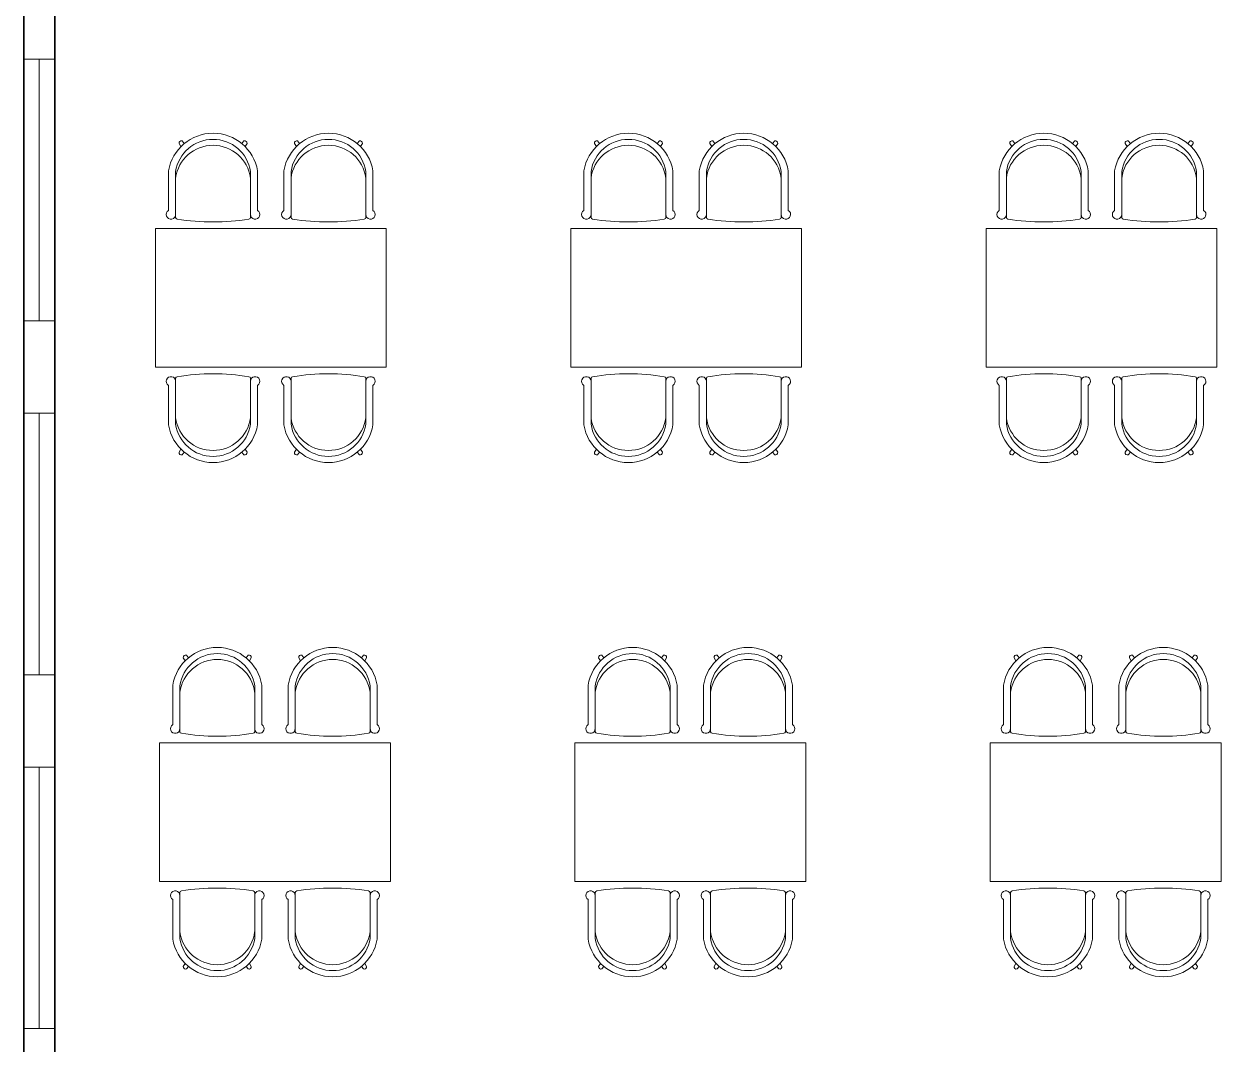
# Model space of a CAD drawing. Header units: millimetres. Extents: x -5316 to 10114, y -10026 to 11025.
# Drawn here: x -424 to 354, y 91 to 754 of the extents above; entities that cross this region are included whole.
import ezdxf

# ---------------------------------------------------------------- set-up
doc = ezdxf.new("R2010")
doc.units = ezdxf.units.MM
for name, color, linetype, lineweight in [('DUVAR', 1, 'Continuous', 35), ('tefrişler', 13, 'Continuous', 5), ('öz-cam', 4, 'Continuous', 5)]:
    doc.layers.add(name, color=color, linetype=linetype, lineweight=lineweight)

# ---------------------------------------------------------------- blocks, each defined once
blk = doc.blocks.new('masa2')
at = {"layer": 'tefrişler'}
for p, q in [((43582.7, 81641.95), (43556.96, 81641.95)), ((43696.42, 81641.95), (43722.16, 81641.95)), ((43537.61, 81633.11), (43539.27, 81631.74)), ((43541.22, 81633.87), (43539.23, 81635.11)), ((43587.34, 81637.33), (43557.5, 81637.33)), ((43691.78, 81637.33), (43721.62, 81637.33)), ((43737.9, 81633.87), (43739.89, 81635.11)), ((43741.51, 81633.11), (43739.85, 81631.74)), ((43537.61, 81592.92), (43539.27, 81594.3)), ((43541.22, 81592.17), (43539.23, 81590.93)), ((43737.9, 81592.17), (43739.89, 81590.93)), ((43741.51, 81592.92), (43739.85, 81594.3)), ((43587.34, 81588.71), (43557.5, 81588.71)), ((43691.78, 81588.71), (43721.62, 81588.71)), ((43582.7, 81584.09), (43556.96, 81584.09)), ((43696.42, 81584.09), (43722.16, 81584.09)), ((43582.7, 81566.95), (43556.96, 81566.95)), ((43587.34, 81562.33), (43557.5, 81562.33)), ((43691.78, 81562.33), (43721.62, 81562.33)), ((43696.42, 81566.95), (43722.16, 81566.95)), ((43537.61, 81558.11), (43539.27, 81556.74)), ((43541.22, 81558.87), (43539.23, 81560.11)), ((43737.9, 81558.87), (43739.89, 81560.11)), ((43741.51, 81558.11), (43739.85, 81556.74)), ((43537.61, 81517.92), (43539.27, 81519.3)), ((43541.22, 81517.17), (43539.23, 81515.93)), ((43737.9, 81517.17), (43739.89, 81515.93)), ((43741.51, 81517.92), (43739.85, 81519.3)), ((43582.7, 81509.09), (43556.96, 81509.09)), ((43587.34, 81513.71), (43557.5, 81513.71)), ((43691.78, 81513.71), (43721.62, 81513.71)), ((43696.42, 81509.09), (43722.16, 81509.09))]:
    blk.add_line(p, q, dxfattribs=at)
blk.add_lwpolyline([(43594.56, 81650.52), (43684.56, 81650.52), (43684.56, 81500.52), (43594.56, 81500.52)], close=True, dxfattribs=at)
for centre, radius, start, end in [((43561.87, 81613.02), 29.34, 99.62067, 260.37933), ((43585.33, 81640.39), 3.06, 270, 149.29293), ((43693.79, 81640.39), 3.06, 30.70707, 270), ((43717.25, 81613.02), 29.34, 279.62067, 80.37933), ((43561.11, 81613.02), 24.58, 98.45223, 261.54777), ((43539.01, 81633.63), 1.49, 81.66246, 200.17857), ((43564.9, 81613.02), 24.52, 97.56424, 262.43576), ((43587.34, 81636.33), 1, 0, 90), ((43446.59, 81613.02), 143.65, 350.66134, 9.33866), ((43832.53, 81613.02), 143.65, 170.66134, 189.33866), ((43691.78, 81636.33), 1, 90, 180), ((43714.22, 81613.02), 24.52, 277.56424, 82.43576), ((43718.01, 81613.02), 24.58, 278.45223, 81.54777), ((43740.11, 81633.63), 1.49, 339.82143, 98.33754), ((43539.01, 81592.4), 1.49, 159.82143, 278.33754), ((43740.11, 81592.4), 1.49, 261.66246, 20.17857), ((43585.33, 81585.65), 3.06, 210.70707, 90), ((43587.34, 81589.71), 1, 270, 0), ((43693.79, 81585.65), 3.06, 90, 329.29293), ((43691.78, 81589.71), 1, 180, 270), ((43561.87, 81538.02), 29.34, 99.62067, 260.37933), ((43561.11, 81538.02), 24.58, 98.45223, 261.54777), ((43564.9, 81538.02), 24.52, 97.56424, 262.43576), ((43585.33, 81565.39), 3.06, 270, 149.29293), ((43587.34, 81561.33), 1, 0, 90), ((43446.59, 81538.02), 143.65, 350.66134, 9.33866), ((43832.53, 81538.02), 143.65, 170.66134, 189.33866), ((43693.79, 81565.39), 3.06, 30.70707, 270), ((43691.78, 81561.33), 1, 90, 180), ((43714.22, 81538.02), 24.52, 277.56424, 82.43576), ((43718.01, 81538.02), 24.58, 278.45223, 81.54777), ((43717.25, 81538.02), 29.34, 279.62067, 80.37933), ((43539.01, 81558.63), 1.49, 81.66246, 200.17857), ((43740.11, 81558.63), 1.49, 339.82143, 98.33754), ((43539.01, 81517.4), 1.49, 159.82143, 278.33754), ((43587.34, 81514.71), 1, 270, 0), ((43691.78, 81514.71), 1, 180, 270), ((43740.11, 81517.4), 1.49, 261.66246, 20.17857), ((43585.33, 81510.65), 3.06, 210.70707, 90), ((43693.79, 81510.65), 3.06, 90, 329.29293)]:
    blk.add_arc(centre, radius, start, end, dxfattribs=at)

msp = doc.modelspace()

# ---------------------------------------------------------------- linework, layer by layer
at = {"layer": 'DUVAR'}
for p, q in [((-404.07, 2141.31), (-404.07, -458.77)), ((-424.07, 891.31), (-424.07, -1517.66))]:
    msp.add_line(p, q, dxfattribs=at)
at = {"layer": 'öz-cam'}
for p, q in [((-424.07, 731.23), (-404.07, 731.23)), ((-414.07, 731.23), (-414.07, 561.23)), ((-424.07, 561.23), (-404.07, 561.23)), ((-424.07, 501.23), (-404.07, 501.23)), ((-414.07, 501.23), (-414.07, 331.23)), ((-424.07, 331.23), (-404.07, 331.23)), ((-424.07, 271.23), (-404.07, 271.23)), ((-414.07, 271.23), (-414.07, 101.23)), ((-424.07, 101.23), (-404.07, 101.23))]:
    msp.add_line(p, q, dxfattribs=at)

# ---------------------------------------------------------------- block references
at = {"layer": 'tefrişler', "rotation": 90}
for p in [(81311.88, -43063.42), (81581.88, -43063.42), (81851.88, -43063.42), (81314.62, -43397.6), (81584.62, -43397.6), (81854.62, -43397.6)]:
    msp.add_blockref('masa2', p, dxfattribs=at)

doc.saveas('drawing.dxf')
